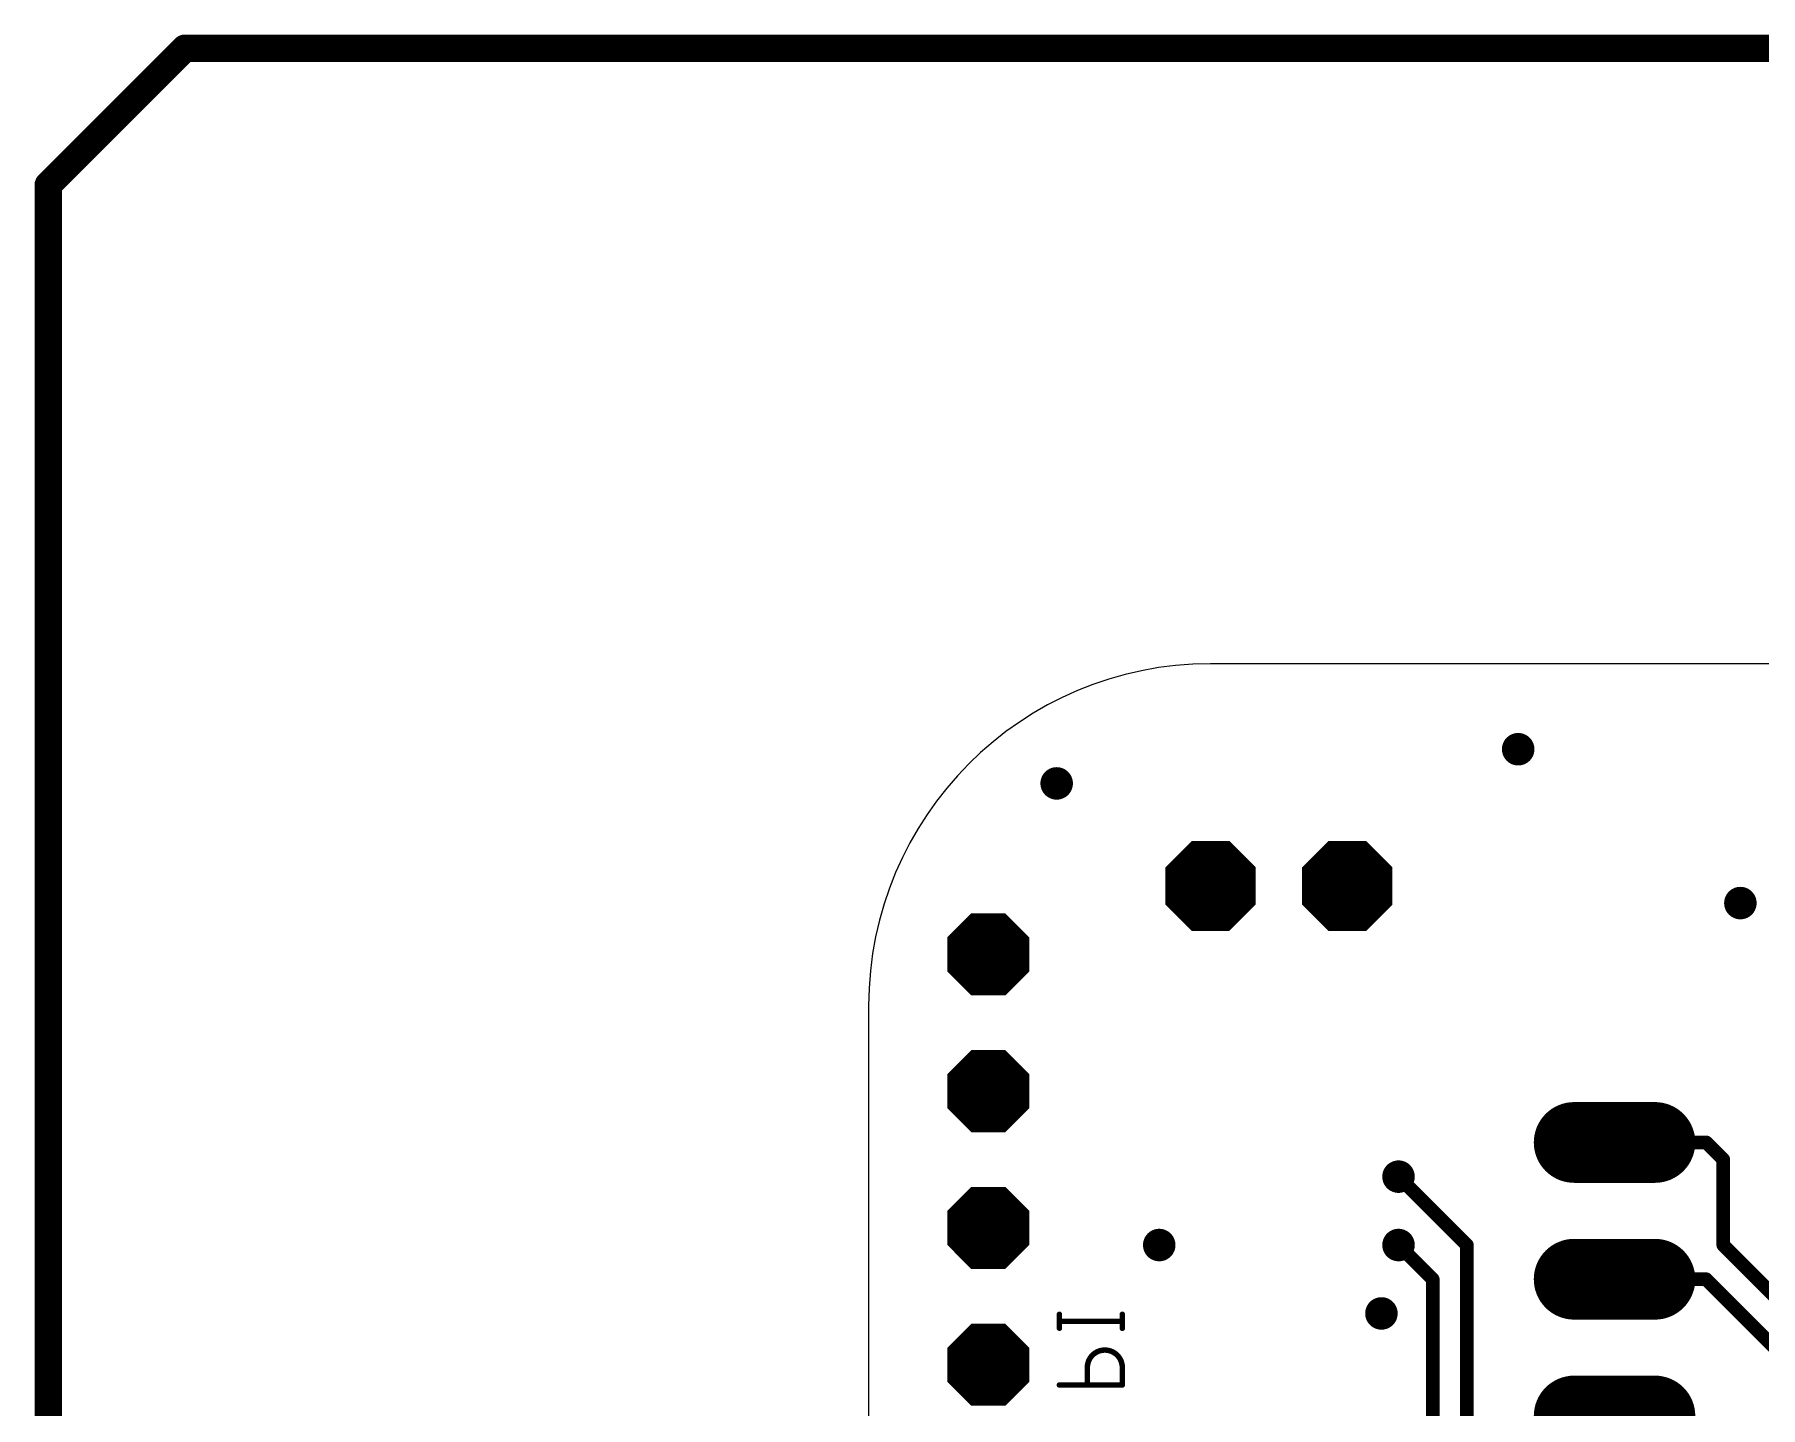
# Model space of a CAD drawing. Extents: x -1.81 to 1.71, y -2.71 to 1.61.
# Drawn here: x -1.81 to -0.548, y 0.606 to 1.61 of the extents above; entities that cross this region are included whole.
import ezdxf

# ---------------------------------------------------------------- set-up
doc = ezdxf.new("R2010")
doc.units = 0
for name, color, linetype in [('16', 175, 'CONTINUOUS'), ('17', 82, 'CONTINUOUS'), ('18', 82, 'CONTINUOUS'), ('20', 30, 'CONTINUOUS'), ('22', 253, 'CONTINUOUS')]:
    doc.layers.add(name, color=color, linetype=linetype)

# ---------------------------------------------------------------- blocks, each defined once
blk = doc.blocks.new('OCTAGONP')
at = {"const_width": 0.5}
blk.add_lwpolyline([(-0.25, -0.103553), (-0.25, 0.103553), (-0.103553, 0.25), (0.103553, 0.25), (0.25, 0.103553), (0.25, -0.103553), (0.103553, -0.25), (-0.103553, -0.25), (-0.25, -0.103553), (-0.25, 0.103553)], dxfattribs=at)
blk = doc.blocks.new('OFFSETP100')
at = {"const_width": 1}
blk.add_lwpolyline([(0, 0), (1, 0)], dxfattribs=at)
at = {"const_width": 0.5}
for points in [[(0, 0.25, 1), (0, -0.25)], [(1, -0.25, 1), (1, 0.25)]]:
    blk.add_lwpolyline(points, format="xyb", dxfattribs=at)
blk = doc.blocks.new('ROUNDV')
at = {"const_width": 0.5}
blk.add_lwpolyline([(0, -0.25, 1), (0, 0.25, 1), (0, -0.25)], format="xyb", dxfattribs=at)

msp = doc.modelspace()

# ---------------------------------------------------------------- linework, layer by layer
at = {"layer": '16'}
for points, const_width in [([(-1.8, 1.5), (-1.7, 1.6)], 0.02), ([(-1.7, 1.6), (-1.5, 1.6)], 0.02), ([(-1.5, 1.6), (1.5, 1.6)], 0.02), ([(-1.8, -2.5), (-1.8, 1.5)], 0.02), ([(-1.1, 0.8375), (-1.1125, 0.8375)], 0.01), ([(-0.625, 0.8), (-0.5875, 0.8)], 0.01), ([(-0.5875, 0.8), (-0.575, 0.7875)], 0.01), ([(-0.575, 0.7875), (-0.575, 0.725)], 0.01), ([(-0.7625, 0.725), (-0.8125, 0.775)], 0.01), ([(-0.7875, 0.7), (-0.8125, 0.725)], 0.01), ([(-0.7625, 0.4375), (-0.7625, 0.725)], 0.01), ([(-0.575, 0.725), (-0.5125, 0.6625)], 0.01), ([(-0.7875, 0.45), (-0.7875, 0.7)], 0.01), ([(-0.5875, 0.7), (-0.625, 0.7)], 0.01), ([(-0.5375, 0.65), (-0.5875, 0.7)], 0.01)]:
    msp.add_lwpolyline(points, dxfattribs=dict(at, const_width=const_width))
for points, const_width in [([(-1.7, 1.605, 1), (-1.7, 1.595)], 0.01), ([(-1.696464, 1.596464, 1), (-1.703536, 1.603536)], 0.01), ([(-1.5, 1.605, 1), (-1.5, 1.595)], 0.01), ([(-1.5, 1.595, 1), (-1.5, 1.605)], 0.01), ([(-1.803536, 1.503536, 1), (-1.796464, 1.496464)], 0.01), ([(-1.795, 1.5, 1), (-1.805, 1.5)], 0.01), ([(-1.1125, 0.84, 1), (-1.1125, 0.835)], 0.005), ([(-1.1, 0.835, 1), (-1.1, 0.84)], 0.005), ([(-0.625, 0.8025, 1), (-0.625, 0.7975)], 0.005), ([(-0.585732, 0.801768, 1), (-0.589268, 0.798232)], 0.005), ([(-0.5875, 0.7975, 1), (-0.5875, 0.8025)], 0.005), ([(-0.5725, 0.7875, 1), (-0.5775, 0.7875)], 0.005), ([(-0.576768, 0.785732, 1), (-0.573232, 0.789268)], 0.005), ([(-0.810732, 0.776768, 1), (-0.814268, 0.773232)], 0.005), ([(-0.810732, 0.726768, 1), (-0.814268, 0.723232)], 0.005), ([(-0.76, 0.725, 1), (-0.765, 0.725)], 0.005), ([(-0.764268, 0.723232, 1), (-0.760732, 0.726768)], 0.005), ([(-0.573232, 0.726768, 1), (-0.576768, 0.723232)], 0.005), ([(-0.5775, 0.725, 1), (-0.5725, 0.725)], 0.005), ([(-0.785, 0.7, 1), (-0.79, 0.7)], 0.005), ([(-0.789268, 0.698232, 1), (-0.785732, 0.701768)], 0.005), ([(-0.625, 0.7025, 1), (-0.625, 0.6975)], 0.005), ([(-0.585732, 0.701768, 1), (-0.589268, 0.698232)], 0.005), ([(-0.5875, 0.6975, 1), (-0.5875, 0.7025)], 0.005)]:
    msp.add_lwpolyline(points, format="xyb", dxfattribs=dict(at, const_width=const_width))
at = {"layer": '20'}
for p, q in [((0.95, 1.15), (-0.95, 1.15)), ((-1.2, 0.9), (-1.2, 0.325))]:
    msp.add_line(p, q, dxfattribs=at)
msp.add_arc((-0.95, 0.9), 0.25, 90, 180, dxfattribs=at)
at = {"layer": '22', "const_width": 0.004}
for points in [[(-1.0605, 0.664166), (-1.0605, 0.674389)], [(-1.0145, 0.669278), (-1.0605, 0.669278)], [(-1.0145, 0.664166), (-1.0145, 0.674389)], [(-1.040056, 0.635444), (-1.040056, 0.622667)], [(-1.0145, 0.622667), (-1.0145, 0.635444)], [(-1.0605, 0.622667), (-1.0145, 0.622667)]]:
    msp.add_lwpolyline(points, dxfattribs=at)
at = {"layer": '22'}
for points, const_width in [([(-1.0595, 0.674389, 1), (-1.0615, 0.674389)], 0.002), ([(-1.0605, 0.670278, 1), (-1.0605, 0.668278)], 0.002), ([(-1.0135, 0.674389, 1), (-1.0155, 0.674389)], 0.002), ([(-1.0145, 0.668278, 1), (-1.0145, 0.670278)], 0.002), ([(-1.0615, 0.664166, 1), (-1.0595, 0.664166)], 0.002), ([(-1.0155, 0.664166, 1), (-1.0135, 0.664166)], 0.002), ([(-1.0145, 0.635444, 1), (-1.040056, 0.635444)], 0.004), ([(-1.039056, 0.635444, 1), (-1.041056, 0.635444)], 0.002), ([(-1.041056, 0.635444, 1), (-1.039056, 0.635444)], 0.002), ([(-1.0135, 0.635444, 1), (-1.0155, 0.635444)], 0.002), ([(-1.0155, 0.635444, 1), (-1.0135, 0.635444)], 0.002), ([(-1.0605, 0.623667, 1), (-1.0605, 0.621667)], 0.002), ([(-1.041056, 0.622667, 1), (-1.039056, 0.622667)], 0.002), ([(-1.0155, 0.622667, 1), (-1.0135, 0.622667)], 0.002), ([(-1.0145, 0.621667, 1), (-1.0145, 0.623667)], 0.002)]:
    msp.add_lwpolyline(points, format="xyb", dxfattribs=dict(at, const_width=const_width))

# ---------------------------------------------------------------- block references
at = {"layer": '17', "rotation": 180}
for name, p, xscale, yscale in [('OCTAGONP', (-0.95, 0.9875), 0.066, 0.066), ('OCTAGONP', (-0.85, 0.9875), 0.066, 0.066), ('OFFSETP100', (-0.625, 0.8), 0.059055, 0.059055), ('OFFSETP100', (-0.625, 0.7), 0.059055, 0.059055), ('OFFSETP100', (-0.625, 0.6), 0.059055, 0.059055)]:
    msp.add_blockref(name, p, dxfattribs=dict(at, xscale=xscale, yscale=yscale))
at = {"layer": '17', "xscale": 0.06, "yscale": 0.06}
for p in [(-1.1125, 0.9375), (-1.1125, 0.8375), (-1.1125, 0.7375), (-1.1125, 0.6375)]:
    msp.add_blockref('OCTAGONP', p, dxfattribs=at)
at = {"layer": '18', "xscale": 0.02378, "yscale": 0.02378}
for p in [(-0.725, 1.0875), (-1.0625, 1.0625), (-0.5625, 0.975), (-0.8125, 0.775), (-0.9875, 0.725), (-0.8125, 0.725), (-0.825, 0.675)]:
    msp.add_blockref('ROUNDV', p, dxfattribs=at)

doc.saveas('drawing.dxf')
